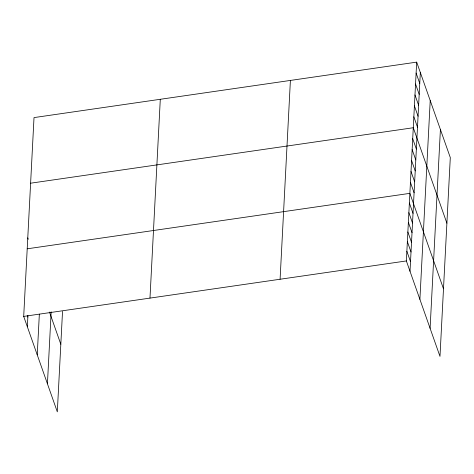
<?xml version="1.0" encoding="UTF-8"?>
<svg xmlns="http://www.w3.org/2000/svg" width="474" height="474" viewBox="0 0 474 474"><rect width="100%" height="100%" fill="white"/><g stroke="black" fill="none" stroke-linecap="round" stroke-linejoin="round"><path stroke-width="0.71" d="M62.527 311.465L57.318 411.87L23.7 316.407L34.015 117.593L416.682 62.13L450.3 157.593L439.985 356.407L406.366 260.943L416.682 62.13M27.35 326.764L27.919 315.725M37.239 354.848L39.348 314.149M47.43 383.786L51.162 311.815M149.98 298.105L160.295 99.291M280.087 279.245L290.402 80.432M410.016 271.3L420.331 72.486M419.905 299.384L430.22 100.571M430.096 328.322L440.411 129.509M30.609 183.201L413.281 127.737L446.893 223.201M27.208 248.809L409.874 193.351L443.492 288.814M23.7 316.407L406.366 260.943M416.113 73.067L419.763 83.424M415.55 83.999L419.194 94.356M414.981 94.936L418.625 105.293M414.412 105.868L418.062 116.225M413.843 116.805L417.493 127.162M412.712 138.675L416.356 149.032M412.143 149.606L415.793 159.963M411.574 160.544L415.224 170.901M411.011 171.481L414.655 181.832M410.443 182.413L414.086 192.77M409.37 203.002L413.02 213.359M408.872 212.66L412.516 223.017M408.369 222.318L412.019 232.675M407.871 231.976L411.515 242.333M407.367 241.633L411.017 251.99M406.87 251.291L410.514 261.642M27.776 237.871L28.262 239.252M49.48 312.052L60.826 344.272M27.362 315.725L27.848 317.106"/></g></svg>
